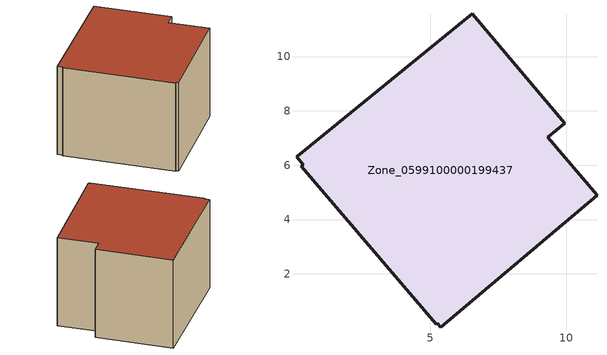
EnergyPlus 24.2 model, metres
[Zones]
Zone_0599100000199437
 floor ground (C_G): 9.95,7.55 9.32,7.03 11.13,4.9 5.38,0.04 5.25,0.19 5.21,0.15 0.25,5.96 0.32,6.02 0.07,6.32 6.54,11.58 z0
 wall outside (C_F): 9.32,7.03 9.95,7.55 6.54,11.58 0.07,6.32 0.32,6.02 0.25,5.96 5.21,0.15 5.25,0.19 5.38,0.04 11.13,4.9 9.32,7.03 z0:6.59
 roof outside (C_R): 0.07,6.32 0.32,6.02 0.25,5.96 5.21,0.15 5.25,0.19 5.38,0.04 11.13,4.9 9.32,7.03 9.95,7.55 6.54,11.58 z6.59
[BUILDING]
Pand.0599100000199437: North Axis=0; Terrain=City; Loads Convergence Tolerance Value=0.04; Temperature Convergence Tolerance Value=0.4; Solar Distribution=FullExterior; Maximum Number of Warmup Days=25; Minimum Number of Warmup Days=1
[Site:Location]
Rotterdam.The.Hague.AP_ZH_NLD Design_Conditions: Latitude=51.96; Longitude=4.45; Time Zone=1; Elevation=-4.5
[SITE:GROUNDTEMPERATURE:BUILDINGSURFACE]
18, 18, 18, 18, 18, 18, 18, 18, 18, 18, 18, 18
[MATERIAL] Thermal Absorptance=0.9; Solar Absorptance=0.7; Visible Absorptance=0.7
Name | Roughness | Thickness | Conductivity | Density | Specific Heat
G.TI.1946 | MediumSmooth | 0.15 | 1 | 540 | 1210
F.TI.1946 | Rough | 0.3 | 0.857143 | 1920 | 840
R.TI.1946 | MediumRough | 0.2 | 0.1 | 1500 | 1000
[CONSTRUCTION]
C_G: G.TI.1946
C_F: F.TI.1946
C_R: R.TI.1946
[ZONE]
Zone_0599100000199437: Type=1; Multiplier=1; Ceiling Height=Autocalculate; Volume=Autocalculate; Floor Area=autocalculate; Part of Total Floor Area=Yes
[ZONEINFILTRATION:DESIGNFLOWRATE]
Infil_Zone_0599100000199437: Zone or ZoneList or Space or SpaceList=Zone_0599100000199437; Schedule=AlwaysOn; Design Flow Rate Calculation Method=Flow/Area; Flow Rate per Floor Area=0.003; Constant Term Coefficient=1; Temperature Term Coefficient=0; Velocity Term Coefficient=0; Velocity Squared Term Coefficient=0
[HVACTEMPLATE:ZONE:IDEALLOADSAIRSYSTEM]
Zone_0599100000199437: Maximum Heating Supply Air Temperature=50; Minimum Cooling Supply Air Temperature=13; Maximum Heating Supply Air Humidity Ratio=0.0156; Minimum Cooling Supply Air Humidity Ratio=0.0077; Heating Limit=NoLimit; Cooling Limit=NoLimit; Dehumidification Control Type=ConstantSensibleHeatRatio; Cooling Sensible Heat Ratio=0.7; Dehumidification Setpoint=60; Humidification Control Type=None; Humidification Setpoint=30; Outdoor Air Method=None; Outdoor Air Flow Rate per Person=0.00944; Outdoor Air Flow Rate per Zone Floor Area=0; Outdoor Air Flow Rate per Zone=0; Demand Controlled Ventilation Type=None; Outdoor Air Economizer Type=NoEconomizer; Heat Recovery Type=None; Sensible Heat Recovery Effectiveness=0.7; Latent Heat Recovery Effectiveness=0.65
[ZONECONTROL:THERMOSTAT]
ThermostatControl_Zone_0599100000199437: Zone or ZoneList=Zone_0599100000199437; Control Type Schedule=DualSetpointControlType; Control 1=Thermostat_Zone_0599100000199437; Temperature Difference Between Cutout And Setpoint=0
[THERMOSTATSETPOINT:DUALSETPOINT]
Thermostat_Zone_0599100000199437: Heating Setpoint Temperature Schedule=HeatingSetpoint_Zone_0599100000199437; Cooling Setpoint Temperature Schedule=CoolingSetpoint_Zone_0599100000199437
[SCHEDULE:COMPACT]
HeatingSetpoint_Zone_0599100000199437: Through: 12/31, For: AllDays, Until: 24:00, 21
CoolingSetpoint_Zone_0599100000199437: Through: 12/31, For: AllDays, Until: 24:00, 24
DualSetpointControlType: Through: 12/31, For: AllDays, Until: 24:00, 4
AlwaysOn: Through: 12/31, For: AllDays, Until: 24:00, 1
